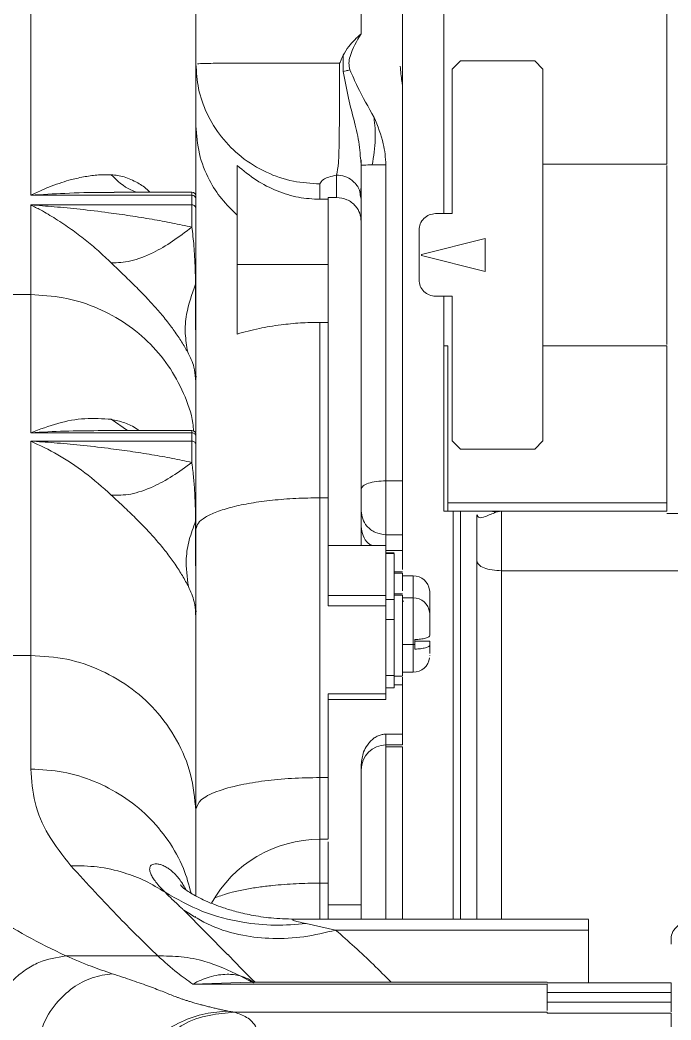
# Model space of a CAD drawing. Header units: millimetres. Extents: x 169 to 14583, y -399 to 10804.
# Drawn here: x 9092.7 to 9171.5, y 6386.2 to 6507.2 of the extents above; entities that cross this region are included whole.
import ezdxf

# ---------------------------------------------------------------- set-up
doc = ezdxf.new("R2010")
doc.units = ezdxf.units.MM
doc.header["$LTSCALE"] = 35

msp = doc.modelspace()

# ---------------------------------------------------------------- linework, layer by layer
at = {"color": 7, "linetype": 'Continuous', "lineweight": 18}
for p, q in [((9143.967, 6521.797), (9143.967, 6483.797)), ((9170.967, 6489.797), (9170.967, 6521.797)), ((9131.783, 6500.99), (9131.78, 6502.96)), ((9145.967, 6502.297), (9144.967, 6501.297)), ((9154.967, 6502.297), (9145.967, 6502.297)), ((9155.967, 6501.297), (9154.967, 6502.297)), ((9144.967, 6501.297), (9144.967, 6483.797)), ((9155.967, 6456.297), (9155.967, 6501.297)), ((9133.909, 6490.248), (9133.856, 6490.794)), ((9133.967, 6489.644), (9133.909, 6490.248)), ((9133.95, 6488.761), (9133.951, 6490.254)), ((9118.967, 6489.63), (9118.967, 6483.62)), ((9134.008, 6489.651), (9133.967, 6489.644)), ((9170.967, 6489.797), (9155.967, 6489.797)), ((9130.967, 6488.463), (9130.967, 6485.759)), ((9128.967, 6487.39), (9128.967, 6485.527)), ((9093.967, 6486.02), (9113.467, 6486.02)), ((9103.464, 6486.368), (9104.047, 6486.365)), ((9113.467, 6486.378), (9104.047, 6486.378)), ((9113.467, 6486.377), (9113.467, 6486.02)), ((9128.967, 6485.527), (9129.967, 6485.527)), ((9129.967, 6485.759), (9130.967, 6485.759)), ((9129.967, 6485.759), (9129.967, 6485.527)), ((9133.967, 6485.561), (9133.851, 6486.065)), ((9113.467, 6484.853), (9093.967, 6484.853)), ((9144.967, 6483.797), (9142.967, 6483.797)), ((9133.967, 6443.651), (9133.967, 6482.857)), ((9140.967, 6481.797), (9140.967, 6475.797)), ((9141.252, 6478.868), (9148.967, 6480.797)), ((9148.967, 6480.797), (9148.967, 6476.797)), ((9141.252, 6478.726), (9141.252, 6478.868)), ((9148.967, 6476.797), (9141.252, 6478.726)), ((9118.967, 6477.649), (9129.967, 6477.649)), ((9129.967, 6477.649), (9129.967, 6470.637)), ((9113.964, 6464.142), (9113.918, 6475.245)), ((9113.967, 6463.424), (9113.967, 6475.3)), ((9037.967, 6473.99), (9093.967, 6473.99)), ((9093.967, 6473.99), (9093.967, 6457.28)), ((9142.967, 6473.797), (9144.967, 6473.797)), ((9143.967, 6473.797), (9143.967, 6467.797)), ((9144.967, 6473.797), (9144.967, 6456.297)), ((9128.967, 6470.637), (9129.967, 6470.637)), ((9144.467, 6467.797), (9143.967, 6467.797)), ((9143.967, 6447.797), (9143.967, 6467.797)), ((9144.467, 6467.797), (9144.467, 6448.797)), ((9170.967, 6467.797), (9155.967, 6467.797)), ((9170.967, 6448.797), (9170.967, 6467.797)), ((9113.907, 6463.862), (9113.967, 6463.424)), ((9113.952, 6463.862), (9113.982, 6464.142)), ((9113.967, 6463.424), (9113.964, 6464.142)), ((9103.717, 6458.904), (9105.661, 6457.542)), ((9113.467, 6457.542), (9102.67, 6457.542)), ((9093.967, 6457.28), (9113.467, 6457.28)), ((9113.467, 6457.497), (9113.467, 6457.28)), ((9113.467, 6457.28), (9113.467, 6456.266)), ((9113.967, 6456.942), (9113.967, 6457.042)), ((9113.967, 6456.797), (9113.967, 6456.837)), ((9113.967, 6456.797), (9113.967, 6455.782)), ((9113.467, 6456.266), (9093.967, 6456.266)), ((9093.967, 6456.266), (9093.967, 6430.325)), ((9113.967, 6454.644), (9113.967, 6455.591)), ((9144.967, 6456.297), (9145.967, 6455.297)), ((9145.967, 6455.297), (9154.967, 6455.297)), ((9154.967, 6455.297), (9155.967, 6456.297)), ((9113.967, 6454.644), (9113.967, 6452.312)), ((9138.967, 6451.463), (9136.967, 6451.463)), ((9128.967, 6449.401), (9128.967, 6415.546)), ((9128.967, 6449.401), (9129.967, 6449.401)), ((9129.967, 6449.401), (9129.967, 6436.343)), ((9144.467, 6448.797), (9170.967, 6448.797)), ((9143.967, 6447.797), (9144.467, 6447.797)), ((9144.467, 6447.797), (9170.967, 6447.797)), ((9150.241, 6447.651), (9150.967, 6447.797)), ((9170.967, 6447.501), (9192.967, 6447.501)), ((9113.922, 6446.573), (9113.964, 6435.719)), ((9113.967, 6435.018), (9113.967, 6446.625)), ((9138.967, 6444.938), (9136.967, 6444.938)), ((9136.967, 6443.688), (9136.967, 6444.938)), ((9138.967, 6443.039), (9138.967, 6444.938)), ((9129.967, 6443.651), (9136.967, 6443.651)), ((9136.967, 6437.564), (9136.967, 6443.651)), ((9138.967, 6443.039), (9136.967, 6443.039)), ((9137.967, 6442.746), (9136.967, 6442.746)), ((9136.967, 6442.684), (9137.967, 6442.684)), ((9137.967, 6442.684), (9137.967, 6437.104)), ((9150.967, 6440.58), (9192.967, 6440.58)), ((9138.967, 6440.454), (9137.967, 6440.454)), ((9138.967, 6440.298), (9137.967, 6440.298)), ((9140.267, 6439.962), (9138.967, 6439.962)), ((9129.967, 6437.564), (9136.967, 6437.564)), ((9136.967, 6437.564), (9136.967, 6436.343)), ((9136.967, 6437.104), (9137.967, 6437.104)), ((9138.967, 6437.791), (9137.967, 6437.791)), ((9137.967, 6437.635), (9138.967, 6437.635)), ((9140.267, 6437.298), (9138.967, 6437.298)), ((9138.967, 6436.797), (9139.078, 6436.948)), ((9142.267, 6437.984), (9142.267, 6437.961)), ((9142.267, 6437.984), (9142.267, 6437.958)), ((9142.267, 6437.705), (9142.267, 6437.679)), ((9142.267, 6437.657), (9142.267, 6437.679)), ((9129.967, 6436.343), (9136.967, 6436.343)), ((9136.967, 6436.343), (9136.967, 6425.703)), ((9113.912, 6435.461), (9113.967, 6435.018)), ((9113.954, 6435.461), (9113.981, 6435.718)), ((9113.964, 6435.719), (9113.967, 6435.018)), ((9113.967, 6435.018), (9113.967, 6410.979)), ((9136.967, 6434.662), (9137.967, 6434.662)), ((9137.967, 6434.662), (9137.967, 6427.891)), ((9142.267, 6435.497), (9142.267, 6435.366)), ((9142.267, 6435.32), (9142.267, 6435.298)), ((9142.267, 6435.32), (9142.267, 6435.294)), ((9142.267, 6435.042), (9142.267, 6435.016)), ((9142.267, 6434.994), (9142.267, 6435.016)), ((9140.467, 6432.25), (9140.467, 6431.659)), ((9140.267, 6431.657), (9138.967, 6431.657)), ((9140.467, 6432.066), (9142.267, 6432.066)), ((9140.467, 6431.659), (9140.467, 6431.089)), ((9142.267, 6431.602), (9142.267, 6432.066)), ((9075.892, 6430.325), (9093.967, 6430.325)), ((9142.267, 6430.276), (9142.267, 6430.302)), ((9142.267, 6430.276), (9142.267, 6430.299)), ((9136.967, 6427.891), (9137.967, 6427.891)), ((9137.967, 6427.806), (9138.967, 6427.806)), ((9138.967, 6428.298), (9140.267, 6428.298)), ((9138.967, 6428.137), (9138.967, 6428.276)), ((9138.967, 6426.754), (9138.967, 6427.697)), ((9136.967, 6426.401), (9137.967, 6426.401)), ((9138.967, 6426.754), (9137.967, 6426.754)), ((9138.967, 6420.813), (9138.967, 6426.754)), ((9136.967, 6425.703), (9129.967, 6425.703)), ((9129.967, 6425.703), (9129.967, 6415.546)), ((9136.967, 6424.989), (9129.967, 6424.989)), ((9136.967, 6425.703), (9136.967, 6424.989)), ((9138.967, 6420.813), (9136.967, 6420.813)), ((9136.967, 6419.497), (9138.967, 6419.497)), ((9136.967, 6419.256), (9136.967, 6419.497)), ((9136.967, 6419.256), (9138.967, 6419.256)), ((9133.967, 6400.153), (9133.967, 6417.125)), ((9128.967, 6415.546), (9129.967, 6415.546)), ((9128.967, 6408.098), (9129.967, 6408.098)), ((9128.967, 6402.778), (9129.967, 6402.778)), ((9128.967, 6402.778), (9128.967, 6398.407)), ((9129.967, 6402.778), (9129.967, 6398.407)), ((9112.478, 6399.5), (9117.818, 6394.096)), ((9133.967, 6400.153), (9129.967, 6400.153)), ((9113.823, 6398.597), (9113.894, 6398.761)), ((9161.467, 6398.407), (9125.911, 6398.407)), ((9127.305, 6397.871), (9130.873, 6397.096)), ((9161.467, 6397.096), (9130.873, 6397.096)), ((9161.467, 6397.096), (9161.467, 6390.705)), ((9171.467, 6395.382), (9171.467, 6396.049)), ((9098.228, 6393.97), (9109.34, 6393.97)), ((9120.902, 6390.725), (9119.318, 6391.552)), ((9113.57, 6390.56), (9119.349, 6390.743)), ((9113.57, 6390.56), (9156.467, 6390.56)), ((9119.349, 6390.743), (9120.473, 6390.778)), ((9156.467, 6390.785), (9120.473, 6390.785)), ((9171.467, 6390.705), (9156.467, 6390.705)), ((9171.467, 6390.705), (9171.467, 6389.522)), ((9171.467, 6387.215), (9171.467, 6388.363)), ((9156.467, 6387.145), (9118.646, 6387.145)), ((9156.467, 6387.04), (9171.467, 6387.04))]:
    msp.add_line(p, q, dxfattribs=at)
at = {"color": 7, "linetype": 'Continuous', "lineweight": 18, "flags": 128}
for points in [[(9133.967, 6482.857), (9133.967, 6484.371), (9133.967, 6485.561)], [(9171.467, 6389.522), (9163.067, 6389.522), (9156.467, 6389.522)], [(9156.467, 6388.363), (9164.867, 6388.363), (9171.467, 6388.363)]]:
    msp.add_lwpolyline(points, dxfattribs=at)
at = {"color": 7, "linetype": 'Continuous', "lineweight": 18}
for centre, radius, start, end in [((9113.467, 6485.878), 0.5, 0, 90), ((9113.467, 6457.042), 0.5, 0, 90), ((9140.267, 6437.962), 2, 7.49901, 90), ((9140.267, 6437.962), 2, 0, 7.49901), ((9140.267, 6435.298), 2, 7.49901, 90), ((9140.267, 6435.298), 2, 0, 7.49901), ((9140.267, 6430.298), 2, 270, 352.5587), ((9136.967, 6416.497), 3, 90, 180), ((9128.967, 6393.082), 15, 90, 151.04825)]:
    msp.add_arc(centre, radius, start, end, dxfattribs=at)
for points, knots in [([(9138.967, 6611.867), (9138.967, 6611.891), (9138.967, 6611.963), (9138.967, 6610.945), (9138.967, 6608.887), (9138.967, 6605.767), (9138.967, 6601.668), (9138.967, 6596.609), (9138.967, 6590.631), (9138.967, 6583.802), (9138.967, 6576.174), (9138.967, 6567.813), (9138.967, 6558.781), (9138.967, 6549.174), (9138.967, 6539.072), (9138.967, 6528.561), (9138.967, 6517.721), (9138.967, 6506.66), (9138.967, 6495.479), (9138.967, 6484.265), (9138.967, 6473.118), (9138.967, 6462.109), (9138.967, 6455.009), (9138.967, 6451.463)], [0, 0, 0, 0, 0.02495035, 0.07364562, 0.12245528, 0.17126023, 0.21996026, 0.26865552, 0.31746519, 0.36627014, 0.41497016, 0.46366543, 0.51247509, 0.56128005, 0.60998007, 0.65867534, 0.707485, 0.75628995, 0.80498998, 0.85368539, 0.90249241, 0.95129856, 1, 1, 1, 1]), ([(9113.967, 6485.739), (9113.967, 6486.891), (9113.967, 6491.527), (9113.967, 6501.221), (9113.967, 6514.89), (9113.967, 6525.511), (9113.967, 6530.821)], [0, 0, 0, 0, 0.0897102, 0.3608632, 0.6804317, 1, 1, 1, 1]), ([(9133.967, 6505.567), (9133.433, 6505.081), (9132.581, 6504.306), (9131.998, 6503.325), (9131.78, 6502.96)], [0, 0, 0, 0, 0.6275614, 1, 1, 1, 1]), ([(9132.599, 6501.192), (9132.54, 6501.463), (9132.42, 6502.006), (9132.757, 6503.573), (9133.434, 6504.689), (9133.967, 6505.567)], [0, 0, 0, 0, 0.1742521, 0.3504084, 1, 1, 1, 1]), ([(9131.78, 6502.96), (9131.699, 6502.771), (9131.559, 6502.448), (9131.417, 6502.127), (9131.358, 6501.993)], [0, 0, 0, 0, 0.5846719, 1, 1, 1, 1]), ([(9113.967, 6501.899), (9114.029, 6500.904), (9114.156, 6498.85), (9115.214, 6495.829), (9116.956, 6492.992), (9119.408, 6490.541), (9122.391, 6488.719), (9125.657, 6487.591), (9127.888, 6487.455), (9128.967, 6487.39)], [0, 0, 0, 0, 0.1310156, 0.2705276, 0.4157932, 0.5632697, 0.7158871, 0.8625395, 1, 1, 1, 1]), ([(9131.358, 6501.993), (9130.247, 6501.994), (9127.978, 6501.995), (9124.707, 6501.999), (9121.602, 6502.004), (9119.241, 6502.005), (9117.508, 6501.999), (9116.249, 6501.99), (9115.5, 6501.98), (9115.091, 6501.971), (9114.911, 6501.967), (9114.71, 6501.96), (9114.402, 6501.949), (9114.248, 6501.939), (9114.139, 6501.932)], [0, 0, 0, 0, 0.129032, 0.2634782, 0.4033608, 0.5487029, 0.6328955, 0.7247297, 0.8242092, 0.8404694, 0.8619464, 0.8886403, 0.9205514, 1, 1, 1, 1]), ([(9131.358, 6501.993), (9131.355, 6500.808), (9131.349, 6498.437), (9131.332, 6495.175), (9131.293, 6492.216), (9131.245, 6489.771), (9131.061, 6488.902), (9130.967, 6488.463)], [0, 0, 0, 0, 0.1855219, 0.3710975, 0.5567953, 0.7761114, 1, 1, 1, 1]), ([(9132.599, 6501.192), (9132.441, 6501.152), (9132.165, 6501.081), (9131.898, 6501.017), (9131.783, 6500.99)], [0, 0, 0, 0, 0.57167629, 1, 1, 1, 1]), ([(9135.522, 6495.443), (9134.831, 6496.667), (9133.772, 6498.542), (9132.902, 6500.508), (9132.599, 6501.192)], [0, 0, 0, 0, 0.6521573, 1, 1, 1, 1]), ([(9138.684, 6501.638), (9138.742, 6501.023), (9138.813, 6500.285), (9138.925, 6499.577), (9138.944, 6499.459)], [0, 0, 0, 0, 0.8331864, 1, 1, 1, 1]), ([(9133.856, 6490.794), (9133.821, 6491.249), (9133.714, 6492.62), (9133.141, 6494.914), (9132.366, 6497.816), (9131.982, 6499.908), (9131.783, 6500.99)], [0, 0, 0, 0, 0.13376008, 0.40333711, 0.69147941, 1, 1, 1, 1]), ([(9135.307, 6489.692), (9135.479, 6490.728), (9135.793, 6492.631), (9135.607, 6494.563), (9135.522, 6495.443)], [0, 0, 0, 0, 0.544732, 1, 1, 1, 1]), ([(9136.967, 6489.702), (9136.896, 6490.559), (9136.732, 6492.548), (9135.961, 6494.393), (9135.522, 6495.443)], [0, 0, 0, 0, 0.4311348, 1, 1, 1, 1]), ([(9113.967, 6494.434), (9114.047, 6493.295), (9114.206, 6491.016), (9115.402, 6488.024), (9116.996, 6485.517), (9118.31, 6484.252), (9118.967, 6483.62)], [0, 0, 0, 0, 0.279891, 0.5597819, 0.779891, 1, 1, 1, 1]), ([(9128.967, 6485.527), (9128.099, 6485.576), (9126.332, 6485.676), (9123.73, 6486.501), (9121.199, 6487.767), (9119.715, 6489.006), (9118.967, 6489.63)], [0, 0, 0, 0, 0.2349843, 0.477936, 0.7366905, 1, 1, 1, 1]), ([(9133.967, 6489.644), (9133.967, 6489.149), (9133.967, 6488.146), (9133.967, 6487.041), (9133.967, 6486.16), (9133.967, 6485.769), (9133.967, 6485.561)], [0, 0, 0, 0, 0.2620428, 0.5302699, 0.7514259, 1, 1, 1, 1]), ([(9135.307, 6489.692), (9135.111, 6489.689), (9134.72, 6489.683), (9134.303, 6489.672), (9134.052, 6489.66), (9134.02, 6489.653), (9134.008, 6489.651)], [0, 0, 0, 0, 0.2821532, 0.5643064, 0.8464596, 1, 1, 1, 1]), ([(9170.967, 6467.972), (9170.967, 6468.804), (9170.967, 6470.669), (9170.967, 6474.466), (9170.967, 6478.797), (9170.967, 6483.128), (9170.967, 6486.925), (9170.967, 6488.79), (9170.967, 6489.622)], [0, 0, 0, 0, 0.1434334, 0.3217167, 0.5, 0.6782833, 0.8565666, 1, 1, 1, 1]), ([(9103.717, 6488.504), (9103.198, 6488.505), (9102.143, 6488.506), (9100.531, 6488.291), (9099.054, 6487.969), (9097.681, 6487.565), (9096.521, 6487.153), (9095.267, 6486.644), (9094.446, 6486.25), (9093.967, 6486.02)], [0, 0, 0, 0, 0.16002195, 0.32482881, 0.49603763, 0.61412039, 0.7475662, 0.85263651, 1, 1, 1, 1]), ([(9103.717, 6488.504), (9104.456, 6487.777), (9105.41, 6486.838), (9106.59, 6486.463), (9106.856, 6486.378)], [0, 0, 0, 0, 0.773962, 1, 1, 1, 1]), ([(9108.409, 6486.378), (9108.347, 6486.442), (9107.862, 6486.94), (9106.759, 6487.638), (9105.173, 6488.364), (9104.219, 6488.456), (9103.717, 6488.504)], [0, 0, 0, 0, 0.0373172, 0.2926823, 0.6274855, 1, 1, 1, 1]), ([(9130.967, 6488.463), (9130.647, 6488.387), (9129.999, 6488.232), (9129.191, 6487.87), (9129.052, 6487.573), (9128.967, 6487.39)], [0, 0, 0, 0, 0.2730568, 0.552506, 1, 1, 1, 1]), ([(9133.851, 6486.065), (9133.812, 6486.315), (9133.707, 6486.988), (9132.987, 6487.79), (9132.007, 6488.362), (9131.314, 6488.429), (9130.967, 6488.463)], [0, 0, 0, 0, 0.1868526, 0.5024792, 0.7512396, 1, 1, 1, 1]), ([(9133.919, 6486.077), (9133.929, 6486.344), (9133.947, 6486.874), (9133.949, 6487.883), (9133.95, 6488.653), (9133.95, 6488.761)], [0, 0, 0, 0, 0.4675644, 0.925803, 1, 1, 1, 1]), ([(9093.967, 6486.02), (9095.343, 6486.104), (9098.245, 6486.279), (9101.412, 6486.381), (9103.199, 6486.37), (9103.464, 6486.368)], [0, 0, 0, 0, 0.4343257, 0.9161938, 1, 1, 1, 1]), ([(9113.467, 6486.02), (9113.467, 6485.802), (9113.467, 6485.411), (9113.467, 6485.024), (9113.467, 6484.853)], [0, 0, 0, 0, 0.56, 1, 1, 1, 1]), ([(9113.967, 6485.543), (9113.967, 6485.679), (9113.967, 6485.859), (9113.967, 6485.84), (9113.967, 6485.835)], [0, 0, 0, 0, 0.7576463, 1, 1, 1, 1]), ([(9113.967, 6484.375), (9113.967, 6484.592), (9113.967, 6484.98), (9113.967, 6485.371), (9113.967, 6485.543)], [0, 0, 0, 0, 0.56, 1, 1, 1, 1]), ([(9129.967, 6485.527), (9129.967, 6484.608), (9129.967, 6482.754), (9129.967, 6480.467), (9129.967, 6478.614), (9129.967, 6477.969), (9129.967, 6477.649)], [0, 0, 0, 0, 0.2479662, 0.4998418, 0.7518415, 1, 1, 1, 1]), ([(9130.967, 6485.759), (9131.407, 6485.704), (9132.288, 6485.595), (9133.274, 6484.818), (9133.862, 6483.861), (9133.932, 6483.192), (9133.967, 6482.857)], [0, 0, 0, 0, 0.279619, 0.5592379, 0.779619, 1, 1, 1, 1]), ([(9093.967, 6484.853), (9093.967, 6482.723), (9093.967, 6478.919), (9093.967, 6475.496), (9093.967, 6473.99)], [0, 0, 0, 0, 0.559998, 1, 1, 1, 1]), ([(9093.967, 6484.853), (9094.362, 6484.654), (9095.062, 6484.299), (9096.062, 6483.731), (9097.003, 6483.161), (9097.941, 6482.552), (9099.135, 6481.723), (9100.531, 6480.666), (9102.143, 6479.322), (9103.198, 6478.322), (9103.717, 6477.829)], [0, 0, 0, 0, 0.1213044, 0.2154981, 0.3076622, 0.4107362, 0.5039542, 0.6751859, 0.8399824, 1, 1, 1, 1]), ([(9113.467, 6482.176), (9112.684, 6482.339), (9111.079, 6482.674), (9108.591, 6483.125), (9106.007, 6483.544), (9103.108, 6483.956), (9100.036, 6484.325), (9096.902, 6484.635), (9094.908, 6484.783), (9093.967, 6484.853)], [0, 0, 0, 0, 0.1211666, 0.2482891, 0.3838825, 0.5190203, 0.69409, 0.8556587, 1, 1, 1, 1]), ([(9142.967, 6483.797), (9142.705, 6483.766), (9142.182, 6483.704), (9141.519, 6483.245), (9141.06, 6482.582), (9140.998, 6482.059), (9140.967, 6481.797)], [0, 0, 0, 0, 0.2500566, 0.4999826, 0.7497692, 1, 1, 1, 1]), ([(9103.717, 6477.829), (9104.473, 6477.853), (9105.999, 6477.9), (9108.577, 6478.916), (9111.099, 6480.35), (9112.683, 6481.571), (9113.467, 6482.176)], [0, 0, 0, 0, 0.27764233, 0.56057143, 0.78235791, 1, 1, 1, 1]), ([(9113.918, 6475.245), (9113.905, 6475.847), (9113.882, 6476.949), (9113.815, 6478.518), (9113.688, 6480.316), (9113.556, 6481.431), (9113.467, 6482.176)], [0, 0, 0, 0, 0.25256784, 0.46251251, 0.64078118, 1, 1, 1, 1]), ([(9103.717, 6477.829), (9104.236, 6477.327), (9105.156, 6476.436), (9106.712, 6474.937), (9108.067, 6473.546), (9109.308, 6472.184), (9110.424, 6470.84), (9111.438, 6469.488), (9112.349, 6468.115), (9112.743, 6467.424), (9112.962, 6467.039)], [0, 0, 0, 0, 0.1620088, 0.2876205, 0.3942335, 0.4919647, 0.5939237, 0.7011368, 0.8332355, 1, 1, 1, 1]), ([(9140.967, 6475.797), (9140.998, 6475.535), (9141.06, 6475.012), (9141.519, 6474.349), (9142.182, 6473.89), (9142.705, 6473.828), (9142.967, 6473.797)], [0, 0, 0, 0, 0.2500566, 0.4999826, 0.7497692, 1, 1, 1, 1]), ([(9112.962, 6467.039), (9112.838, 6467.78), (9112.588, 6469.261), (9112.765, 6472.031), (9113.483, 6474.032), (9113.918, 6475.245)], [0, 0, 0, 0, 0.2827853, 0.5651809, 1, 1, 1, 1]), ([(9113.967, 6475.3), (9113.964, 6475.289), (9113.96, 6475.27), (9113.931, 6475.252), (9113.918, 6475.245)], [0, 0, 0, 0, 0.5597541, 1, 1, 1, 1]), ([(9093.967, 6473.99), (9095.276, 6473.918), (9097.894, 6473.774), (9101.67, 6472.624), (9105.151, 6470.836), (9108.198, 6468.411), (9110.714, 6465.463), (9112.525, 6462.091), (9113.519, 6459.372), (9113.651, 6457.8), (9113.677, 6457.489)], [0, 0, 0, 0, 0.13800443, 0.27600886, 0.4140133, 0.55201773, 0.69002216, 0.82802659, 0.96603102, 1, 1, 1, 1]), ([(9118.967, 6469.222), (9119.823, 6469.46), (9121.385, 6469.895), (9124.041, 6470.334), (9126.546, 6470.591), (9128.174, 6470.622), (9128.967, 6470.637)], [0, 0, 0, 0, 0.3215764, 0.587039, 0.7990507, 1, 1, 1, 1]), ([(9128.967, 6470.637), (9128.967, 6469.479), (9128.967, 6467.163), (9128.967, 6463.26), (9128.967, 6458.94), (9128.967, 6454.232), (9128.967, 6451.011), (9128.967, 6449.401)], [0, 0, 0, 0, 0.1867038, 0.3734076, 0.5601115, 0.7800557, 1, 1, 1, 1]), ([(9129.967, 6470.637), (9129.967, 6469.067), (9129.967, 6465.929), (9129.967, 6460.521), (9129.967, 6454.905), (9129.967, 6451.236), (9129.967, 6449.401)], [0, 0, 0, 0, 0.2499882, 0.4999983, 0.7499536, 1, 1, 1, 1]), ([(9112.962, 6467.039), (9113.263, 6466.43), (9113.792, 6465.359), (9113.872, 6464.314), (9113.907, 6463.862)], [0, 0, 0, 0, 0.5679783, 1, 1, 1, 1]), ([(9113.967, 6457.367), (9113.967, 6458.05), (9113.967, 6459.975), (9113.967, 6462.071), (9113.967, 6463.424)], [0, 0, 0, 0, 0.3546908, 1, 1, 1, 1]), ([(9103.717, 6458.904), (9102.648, 6458.971), (9100.496, 6459.108), (9097.243, 6458.513), (9095.061, 6457.692), (9093.967, 6457.28)], [0, 0, 0, 0, 0.3297078, 0.6638583, 1, 1, 1, 1]), ([(9107.066, 6457.542), (9106.994, 6457.596), (9106.398, 6458.054), (9105.19, 6458.58), (9104.245, 6458.788), (9103.717, 6458.904)], [0, 0, 0, 0, 0.05638327, 0.47233696, 1, 1, 1, 1]), ([(9093.967, 6457.28), (9095.339, 6457.355), (9098.06, 6457.502), (9100.778, 6457.523), (9102.125, 6457.534)], [0, 0, 0, 0, 0.5041709, 1, 1, 1, 1]), ([(9102.125, 6457.534), (9102.296, 6457.539), (9102.477, 6457.545), (9102.658, 6457.542), (9102.67, 6457.541)], [0, 0, 0, 0, 0.9380828, 1, 1, 1, 1]), ([(9093.967, 6456.266), (9095.061, 6455.749), (9097.243, 6454.719), (9100.496, 6452.571), (9102.648, 6450.675), (9103.717, 6449.733)], [0, 0, 0, 0, 0.336136, 0.6702848, 1, 1, 1, 1]), ([(9113.467, 6453.698), (9112.681, 6453.859), (9111.071, 6454.19), (9108.575, 6454.632), (9105.981, 6455.04), (9103.081, 6455.436), (9100.012, 6455.785), (9096.892, 6456.072), (9094.904, 6456.204), (9093.967, 6456.266)], [0, 0, 0, 0, 0.1215853, 0.2491663, 0.3849462, 0.5211695, 0.6950727, 0.8562317, 1, 1, 1, 1]), ([(9103.717, 6449.733), (9104.475, 6449.721), (9106.006, 6449.696), (9108.584, 6450.608), (9111.102, 6451.949), (9112.684, 6453.119), (9113.467, 6453.698)], [0, 0, 0, 0, 0.2776776, 0.5605627, 0.7823225, 1, 1, 1, 1]), ([(9113.467, 6453.698), (9113.488, 6453.526), (9113.542, 6453.066), (9113.663, 6452.019), (9113.797, 6450.483), (9113.883, 6448.538), (9113.909, 6447.249), (9113.922, 6446.573)], [0, 0, 0, 0, 0.0879438, 0.2347719, 0.4787497, 0.726205, 1, 1, 1, 1]), ([(9136.967, 6444.938), (9136.967, 6445.177), (9136.967, 6445.546), (9136.967, 6446.522), (9136.967, 6447.424), (9136.967, 6448.442), (9136.967, 6449.817), (9136.967, 6450.816), (9136.967, 6451.463)], [0, 0, 0, 0, 0.2382009, 0.3675519, 0.5, 0.6324481, 0.7617991, 1, 1, 1, 1]), ([(9138.967, 6451.463), (9138.967, 6451.133), (9138.967, 6450.469), (9138.967, 6449.421), (9138.967, 6448.393), (9138.967, 6447.427), (9138.967, 6446.561), (9138.967, 6445.839), (9138.967, 6445.26), (9138.967, 6445.045), (9138.967, 6444.938)], [0, 0, 0, 0, 0.1241425, 0.2499289, 0.3756881, 0.4999713, 0.6241615, 0.749762, 0.8754958, 1, 1, 1, 1]), ([(9103.717, 6449.733), (9104.245, 6449.24), (9105.188, 6448.357), (9106.761, 6446.851), (9108.146, 6445.429), (9109.401, 6444.033), (9110.528, 6442.644), (9111.546, 6441.235), (9112.452, 6439.798), (9112.833, 6439.072), (9113.046, 6438.667)], [0, 0, 0, 0, 0.16016321, 0.28640288, 0.39296797, 0.49071351, 0.5915927, 0.699815, 0.83218207, 1, 1, 1, 1]), ([(9136.967, 6444.938), (9136.527, 6444.992), (9135.647, 6445.102), (9134.661, 6445.879), (9134.072, 6446.835), (9134.002, 6447.505), (9133.967, 6447.839)], [0, 0, 0, 0, 0.279619, 0.5592379, 0.779619, 1, 1, 1, 1]), ([(9144.467, 6447.797), (9144.467, 6447.843), (9144.467, 6447.934), (9144.467, 6448.509), (9144.467, 6448.797)], [0, 0, 0, 0, 0.4996931, 1, 1, 1, 1]), ([(9170.967, 6447.797), (9170.967, 6447.854), (9170.967, 6447.955), (9170.967, 6448.54), (9170.967, 6448.797)], [0, 0, 0, 0, 0.5594889, 1, 1, 1, 1]), ([(9145.101, 6398.407), (9145.101, 6399.622), (9145.101, 6402.444), (9145.101, 6408.233), (9145.101, 6415.456), (9145.101, 6423.682), (9145.101, 6432.797), (9145.101, 6440.879), (9145.101, 6446.095), (9145.101, 6447.797)], [0, 0, 0, 0, 0.1210716, 0.2813328, 0.4415941, 0.6018553, 0.7621166, 0.9223778, 1, 1, 1, 1]), ([(9145.967, 6398.407), (9145.967, 6399.485), (9145.967, 6402.184), (9145.967, 6407.829), (9145.967, 6415.081), (9145.967, 6423.349), (9145.967, 6432.507), (9145.967, 6440.698), (9145.967, 6446.013), (9145.967, 6447.797)], [0, 0, 0, 0, 0.1078297, 0.2698941, 0.4319585, 0.5940228, 0.7560872, 0.9181516, 1, 1, 1, 1]), ([(9147.967, 6447.362), (9148.048, 6447.206), (9148.224, 6446.867), (9148.932, 6447.123), (9149.623, 6447.403), (9150.03, 6447.567), (9150.241, 6447.651)], [0, 0, 0, 0, 0.2320165, 0.506609, 0.7447951, 1, 1, 1, 1]), ([(9147.967, 6447.362), (9147.967, 6446.45), (9147.967, 6444.821), (9147.967, 6442.707), (9147.967, 6441.776)], [0, 0, 0, 0, 0.55973302, 1, 1, 1, 1]), ([(9150.241, 6447.651), (9150.111, 6447.697), (9149.873, 6447.781), (9149.627, 6447.792), (9149.515, 6447.797)], [0, 0, 0, 0, 0.5473956, 1, 1, 1, 1]), ([(9113.922, 6446.573), (9113.642, 6445.826), (9113.08, 6444.328), (9112.636, 6441.634), (9112.891, 6439.79), (9113.046, 6438.667)], [0, 0, 0, 0, 0.2791591, 0.5606522, 1, 1, 1, 1]), ([(9113.967, 6446.625), (9113.965, 6446.615), (9113.96, 6446.597), (9113.934, 6446.58), (9113.922, 6446.573)], [0, 0, 0, 0, 0.5597749, 1, 1, 1, 1]), ([(9135.213, 6443.651), (9135.087, 6443.725), (9134.625, 6443.996), (9134.112, 6444.815), (9134.015, 6445.566), (9133.967, 6445.941)], [0, 0, 0, 0, 0.1587881, 0.5793941, 1, 1, 1, 1]), ([(9138.967, 6440.738), (9138.967, 6441.052), (9138.967, 6442.138), (9138.967, 6442.665), (9138.967, 6443.039)], [0, 0, 0, 0, 0.2887775, 1, 1, 1, 1]), ([(9147.967, 6398.407), (9147.967, 6400.133), (9147.967, 6404.451), (9147.967, 6412.2), (9147.967, 6421.474), (9147.967, 6431.324), (9147.967, 6438.292), (9147.967, 6441.776)], [0, 0, 0, 0, 0.1427106, 0.3570429, 0.5713686, 0.7856546, 1, 1, 1, 1]), ([(9150.967, 6398.407), (9150.967, 6399.452), (9150.967, 6403.163), (9150.967, 6410.323), (9150.967, 6419.799), (9150.967, 6429.884), (9150.967, 6437.015), (9150.967, 6440.58)], [0, 0, 0, 0, 0.0893121, 0.316984, 0.544656, 0.772328, 1, 1, 1, 1]), ([(9138.967, 6440.298), (9138.967, 6440.065), (9138.967, 6439.627), (9138.967, 6438.621), (9138.967, 6438.148)], [0, 0, 0, 0, 0.5300177, 1, 1, 1, 1]), ([(9140.267, 6439.883), (9140.267, 6439.886), (9140.267, 6439.893), (9140.267, 6439.11), (9140.267, 6438.152), (9140.267, 6437.438), (9140.267, 6437.286)], [0, 0, 0, 0, 0.22344209, 0.56572773, 0.90801337, 1, 1, 1, 1]), ([(9113.046, 6438.667), (9113.322, 6438.054), (9113.807, 6436.975), (9113.88, 6435.918), (9113.912, 6435.461)], [0, 0, 0, 0, 0.5676015, 1, 1, 1, 1]), ([(9137.967, 6437.104), (9137.967, 6437.064), (9137.967, 6436.986), (9137.967, 6436.703), (9137.967, 6436.188), (9137.967, 6435.563), (9137.967, 6435.04), (9137.967, 6434.789), (9137.967, 6434.662)], [0, 0, 0, 0, 0.1244864, 0.246139, 0.5005098, 0.754359, 0.8757743, 1, 1, 1, 1]), ([(9138.967, 6437.635), (9138.967, 6437.394), (9138.967, 6436.914), (9138.967, 6435.379), (9138.967, 6433.496), (9138.967, 6431.498), (9138.967, 6429.691), (9138.967, 6428.407), (9138.967, 6427.792), (9138.967, 6427.86), (9138.967, 6427.872)], [0, 0, 0, 0, 0.1388953, 0.2776432, 0.4164611, 0.5552733, 0.6940912, 0.8329033, 0.9717209, 1, 1, 1, 1]), ([(9140.267, 6437.22), (9140.267, 6437.222), (9140.267, 6437.228), (9140.267, 6436.459), (9140.267, 6435.135), (9140.267, 6433.416), (9140.267, 6432.243), (9140.267, 6431.657)], [0, 0, 0, 0, 0.1403015, 0.3552262, 0.5701508, 0.7850754, 1, 1, 1, 1]), ([(9142.267, 6437.958), (9142.267, 6437.937), (9142.267, 6437.899), (9142.267, 6437.765), (9142.267, 6437.705)], [0, 0, 0, 0, 0.5593966, 1, 1, 1, 1]), ([(9142.267, 6437.657), (9142.267, 6437.532), (9142.267, 6437.282), (9142.267, 6436.731), (9142.267, 6436.105), (9142.267, 6435.653), (9142.267, 6435.426)], [0, 0, 0, 0, 0.2509654, 0.5007108, 0.750145, 1, 1, 1, 1]), ([(9142.267, 6435.294), (9142.267, 6435.273), (9142.267, 6435.236), (9142.267, 6435.101), (9142.267, 6435.042)], [0, 0, 0, 0, 0.5593966, 1, 1, 1, 1]), ([(9142.267, 6434.994), (9142.267, 6434.868), (9142.267, 6434.619), (9142.267, 6434.068), (9142.267, 6433.441), (9142.267, 6432.989), (9142.267, 6432.763)], [0, 0, 0, 0, 0.2509654, 0.5007108, 0.750145, 1, 1, 1, 1]), ([(9142.267, 6432.763), (9142.242, 6432.7), (9142.191, 6432.573), (9141.763, 6432.413), (9141.187, 6432.288), (9140.704, 6432.263), (9140.467, 6432.25)], [0, 0, 0, 0, 0.2501593, 0.5054568, 0.7567462, 1, 1, 1, 1]), ([(9140.467, 6431.659), (9140.43, 6431.659), (9140.363, 6431.657), (9140.297, 6431.657), (9140.267, 6431.657)], [0, 0, 0, 0, 0.55998765, 1, 1, 1, 1]), ([(9140.267, 6431.657), (9140.267, 6431.102), (9140.267, 6429.992), (9140.267, 6428.843), (9140.267, 6428.273), (9140.267, 6428.355), (9140.267, 6428.376)], [0, 0, 0, 0, 0.29885974, 0.59771947, 0.89657921, 1, 1, 1, 1]), ([(9140.467, 6431.089), (9140.705, 6431.102), (9141.188, 6431.128), (9141.764, 6431.252), (9142.191, 6431.413), (9142.242, 6431.54), (9142.267, 6431.602)], [0, 0, 0, 0, 0.2437603, 0.4956334, 0.7503746, 1, 1, 1, 1]), ([(9142.267, 6431.602), (9142.267, 6431.415), (9142.267, 6431.04), (9142.267, 6430.701), (9142.267, 6430.597), (9142.267, 6430.575)], [0, 0, 0, 0, 0.4420712, 0.8819934, 1, 1, 1, 1]), ([(9075.892, 6430.325), (9076.004, 6428.876), (9076.23, 6425.976), (9077.329, 6421.817), (9079.361, 6417.814), (9080.806, 6413.945), (9081.547, 6410.42), (9082.461, 6407.219), (9083.827, 6404.319), (9086.116, 6401.533), (9089.334, 6398.874), (9093.323, 6396.337), (9096.592, 6394.759), (9098.228, 6393.97)], [0, 0, 0, 0, 0.0996033, 0.1992104, 0.2988222, 0.3983876, 0.4979161, 0.5809605, 0.6642452, 0.7478548, 0.8317402, 0.9158116, 1, 1, 1, 1]), ([(9093.967, 6430.325), (9093.967, 6427.651), (9093.967, 6422.876), (9093.967, 6418.501), (9093.967, 6416.576)], [0, 0, 0, 0, 0.55999899, 1, 1, 1, 1]), ([(9093.967, 6430.325), (9095.433, 6430.235), (9098.365, 6430.054), (9102.552, 6428.614), (9106.324, 6426.392), (9109.555, 6423.363), (9112.028, 6419.658), (9113.659, 6415.436), (9113.865, 6412.465), (9113.967, 6410.979)], [0, 0, 0, 0, 0.1400121, 0.2800242, 0.4200363, 0.5600485, 0.706699, 0.8533495, 1, 1, 1, 1]), ([(9137.967, 6427.891), (9137.967, 6427.767), (9137.967, 6427.523), (9137.967, 6427.08), (9137.967, 6426.653), (9137.967, 6426.414), (9137.967, 6426.386), (9137.967, 6426.437), (9137.967, 6426.464)], [0, 0, 0, 0, 0.1244864, 0.246139, 0.5005098, 0.754359, 0.8757743, 1, 1, 1, 1]), ([(9136.967, 6420.813), (9136.805, 6420.803), (9136.478, 6420.783), (9135.994, 6420.617), (9135.503, 6420.331), (9135.064, 6419.943), (9134.615, 6419.381), (9134.114, 6418.478), (9134.023, 6417.643), (9133.967, 6417.125)], [0, 0, 0, 0, 0.0914214, 0.1838228, 0.2858471, 0.4135088, 0.5161023, 0.699865, 1, 1, 1, 1]), ([(9136.967, 6419.538), (9136.967, 6419.539), (9136.967, 6419.542), (9136.967, 6419.955), (9136.967, 6420.527), (9136.967, 6420.813)], [0, 0, 0, 0, 0.252976, 0.626488, 1, 1, 1, 1]), ([(9138.967, 6419.524), (9138.967, 6419.536), (9138.967, 6419.572), (9138.967, 6420.328), (9138.967, 6420.813)], [0, 0, 0, 0, 0.3578805, 1, 1, 1, 1]), ([(9136.967, 6398.407), (9136.967, 6400.333), (9136.967, 6404.41), (9136.967, 6411.381), (9136.967, 6416.631), (9136.967, 6419.256)], [0, 0, 0, 0, 0.3091949, 0.6545974, 1, 1, 1, 1]), ([(9138.967, 6419.256), (9138.967, 6416.357), (9138.967, 6410.55), (9138.967, 6403.615), (9138.967, 6399.847), (9138.967, 6398.407)], [0, 0, 0, 0, 0.3813446, 0.7635595, 1, 1, 1, 1]), ([(9093.967, 6416.576), (9094.073, 6415.218), (9094.287, 6412.488), (9095.9, 6408.58), (9097.849, 6406.118), (9098.829, 6404.88)], [0, 0, 0, 0, 0.3297766, 0.6631035, 1, 1, 1, 1]), ([(9093.967, 6416.576), (9095.276, 6416.503), (9097.894, 6416.358), (9101.67, 6415.2), (9105.149, 6413.399), (9108.204, 6410.958), (9110.69, 6407.983), (9112.499, 6404.809), (9113.106, 6402.56), (9113.38, 6401.546)], [0, 0, 0, 0, 0.1465959, 0.2931918, 0.4397877, 0.5863836, 0.7329795, 0.8795753, 1, 1, 1, 1]), ([(9113.967, 6411.741), (9114.092, 6412.113), (9114.342, 6412.857), (9116.308, 6413.877), (9119.055, 6414.657), (9122.239, 6415.177), (9125.511, 6415.487), (9127.815, 6415.526), (9128.967, 6415.546)], [0, 0, 0, 0, 0.1865539, 0.3731079, 0.5596618, 0.7064412, 0.8532206, 1, 1, 1, 1]), ([(9128.967, 6415.546), (9128.967, 6414.623), (9128.967, 6412.777), (9128.967, 6410.495), (9128.967, 6408.85), (9128.967, 6408.017), (9128.967, 6408.139), (9128.967, 6408.15)], [0, 0, 0, 0, 0.2330942, 0.46618841, 0.69928261, 0.97361754, 1, 1, 1, 1]), ([(9129.967, 6415.546), (9129.967, 6414.926), (9129.967, 6413.678), (9129.967, 6412.006), (9129.967, 6410.55), (9129.967, 6409.39), (9129.967, 6408.585), (9129.967, 6408.17), (9129.967, 6408.154), (9129.967, 6408.15)], [0, 0, 0, 0, 0.15519101, 0.3119993, 0.46874836, 0.62400242, 0.77917894, 0.93593604, 1, 1, 1, 1]), ([(9113.967, 6410.979), (9113.967, 6408.26), (9113.967, 6404.894), (9113.967, 6401.807), (9113.967, 6401.214)], [0, 0, 0, 0, 0.8078061, 1, 1, 1, 1]), ([(9128.967, 6408.098), (9128.967, 6407.415), (9128.967, 6405.811), (9128.967, 6403.884), (9128.967, 6402.778)], [0, 0, 0, 0, 0.4257915, 1, 1, 1, 1]), ([(9129.967, 6402.778), (9129.967, 6404.209), (9129.967, 6406.041), (9129.967, 6407.445), (9129.967, 6407.753)], [0, 0, 0, 0, 0.7808606, 1, 1, 1, 1]), ([(9098.829, 6404.88), (9100.792, 6402.728), (9104.299, 6398.885), (9107.799, 6395.472), (9109.34, 6393.97)], [0, 0, 0, 0, 0.55999904, 1, 1, 1, 1]), ([(9098.829, 6404.88), (9099.897, 6404.868), (9102.092, 6404.843), (9105.116, 6404.148), (9107.875, 6403.101), (9109.432, 6402.15), (9110.219, 6401.67)], [0, 0, 0, 0, 0.263844, 0.5419406, 0.7685207, 1, 1, 1, 1]), ([(9112.753, 6401.955), (9112.709, 6402.046), (9112.615, 6402.239), (9112.469, 6402.49), (9112.311, 6402.748), (9112.14, 6403.003), (9111.953, 6403.259), (9111.759, 6403.501), (9111.549, 6403.74), (9111.264, 6404.034), (9110.892, 6404.36), (9110.441, 6404.676), (9109.997, 6404.909), (9109.562, 6405.061), (9109.182, 6405.122), (9108.862, 6405.098), (9108.625, 6405.007), (9108.412, 6404.817), (9108.319, 6404.498), (9108.417, 6404.035), (9108.645, 6403.561), (9108.993, 6403.04), (9109.491, 6402.424), (9109.963, 6401.935), (9110.219, 6401.67)], [0, 0, 0, 0, 0.0137043, 0.0292888, 0.0446739, 0.0618271, 0.0816417, 0.1017799, 0.1211281, 0.1465869, 0.1909954, 0.2401391, 0.2977416, 0.3501158, 0.4111274, 0.4672388, 0.520597, 0.570214, 0.6655019, 0.7367389, 0.8003589, 0.8606528, 0.9243956, 1, 1, 1, 1]), ([(9126.251, 6398.41), (9125.29, 6398.43), (9123.469, 6398.468), (9121.008, 6398.819), (9118.97, 6399.27), (9117.375, 6399.747), (9116.198, 6400.176), (9115.191, 6400.595), (9114.355, 6400.99), (9113.414, 6401.506), (9112.821, 6401.899), (9112.642, 6402.028), (9112.301, 6402.318), (9112.438, 6402.14), (9112.036, 6402.656), (9112.116, 6402.57), (9112.125, 6402.561)], [0, 0, 0, 0, 0.0957149, 0.1813972, 0.2558875, 0.3183357, 0.3682227, 0.4054226, 0.4676096, 0.5327767, 0.6091938, 0.6975942, 0.777414, 0.9214758, 0.99166, 1, 1, 1, 1]), ([(9116.354, 6401.023), (9116.618, 6401.126), (9117.208, 6401.356), (9118.404, 6401.686), (9119.865, 6402.014), (9121.511, 6402.287), (9123.549, 6402.538), (9126.036, 6402.733), (9127.999, 6402.763), (9128.967, 6402.778)], [0, 0, 0, 0, 0.09682629, 0.2158027, 0.35402387, 0.48440281, 0.60807565, 0.80670012, 1, 1, 1, 1]), ([(9110.219, 6401.67), (9110.504, 6401.389), (9110.968, 6400.932), (9111.619, 6400.313), (9112.018, 6399.935), (9112.242, 6399.723), (9112.359, 6399.613), (9112.416, 6399.559), (9112.45, 6399.527), (9112.467, 6399.51), (9112.478, 6399.5)], [0, 0, 0, 0, 0.4239757, 0.689371, 0.8406996, 0.919377, 0.9594481, 0.9796639, 0.9872696, 1, 1, 1, 1]), ([(9110.219, 6401.67), (9111.703, 6400.831), (9114.632, 6399.177), (9119.213, 6398.005), (9123.454, 6397.572), (9126.04, 6397.772), (9127.305, 6397.871)], [0, 0, 0, 0, 0.292351, 0.5772427, 0.7931026, 1, 1, 1, 1]), ([(9130.873, 6397.096), (9129.589, 6396.788), (9127.011, 6396.17), (9123.227, 6395.986), (9119.426, 6396.391), (9115.735, 6397.473), (9113.552, 6398.831), (9112.478, 6399.5)], [0, 0, 0, 0, 0.1886872, 0.3787441, 0.5680812, 0.7874597, 1, 1, 1, 1]), ([(9133.967, 6398.407), (9133.967, 6398.467), (9133.967, 6398.929), (9133.967, 6399.584), (9133.967, 6400.153)], [0, 0, 0, 0, 0.1296304, 1, 1, 1, 1]), ([(9126.063, 6398.408), (9126.054, 6398.408), (9125.94, 6398.415), (9125.812, 6398.403), (9125.681, 6398.379), (9125.677, 6398.333), (9125.838, 6398.245), (9126.376, 6398.084), (9126.973, 6397.947), (9127.305, 6397.871)], [0, 0, 0, 0, 0.010265, 0.1284834, 0.2372721, 0.341927, 0.4492285, 0.694109, 1, 1, 1, 1]), ([(9161.467, 6398.354), (9161.467, 6398.353), (9161.467, 6398.35), (9161.467, 6397.96), (9161.467, 6397.383), (9161.467, 6397.096)], [0, 0, 0, 0, 0.208718, 0.6062014, 1, 1, 1, 1]), ([(9130.873, 6397.096), (9131.645, 6396.416), (9133.211, 6395.034), (9135.447, 6392.928), (9136.88, 6391.496), (9137.592, 6390.785)], [0, 0, 0, 0, 0.328087, 0.6662584, 1, 1, 1, 1]), ([(9171.467, 6396.049), (9171.512, 6396.342), (9171.602, 6396.929), (9172.299, 6397.661), (9173.136, 6398.126), (9173.747, 6398.188), (9173.967, 6398.21)], [0, 0, 0, 0, 0.2805286, 0.5610807, 0.8415308, 1, 1, 1, 1]), ([(9088.637, 6384.52), (9088.896, 6385.702), (9089.293, 6387.511), (9090.589, 6389.648), (9091.829, 6391.111), (9093.297, 6392.306), (9095.392, 6393.503), (9097.108, 6393.786), (9098.228, 6393.97)], [0, 0, 0, 0, 0.2424769, 0.37101703, 0.50155147, 0.63186528, 0.75976565, 1, 1, 1, 1]), ([(9098.228, 6393.97), (9099.224, 6393.541), (9101.012, 6392.772), (9102.97, 6392.108), (9103.838, 6391.814)], [0, 0, 0, 0, 0.55726684, 1, 1, 1, 1]), ([(9109.34, 6393.97), (9110.131, 6393.262), (9111.544, 6391.998), (9112.951, 6391), (9113.57, 6390.56)], [0, 0, 0, 0, 0.5599943, 1, 1, 1, 1]), ([(9109.34, 6393.97), (9110.291, 6393.957), (9112.217, 6393.929), (9115.645, 6393.275), (9117.92, 6392.208), (9119.318, 6391.552)], [0, 0, 0, 0, 0.273046, 0.5531781, 1, 1, 1, 1]), ([(9121.113, 6390.785), (9120.276, 6391.6), (9119.199, 6392.65), (9118.097, 6393.86), (9117.85, 6394.13)], [0, 0, 0, 0, 0.7765877, 1, 1, 1, 1]), ([(9103.838, 6391.814), (9103.021, 6391.697), (9101.346, 6391.456), (9098.984, 6390.186), (9096.871, 6388.206), (9095.268, 6385.588), (9094.86, 6383.55), (9094.664, 6382.571)], [0, 0, 0, 0, 0.1836499, 0.3765205, 0.5716904, 0.7943586, 1, 1, 1, 1]), ([(9103.838, 6391.814), (9104.665, 6391.539), (9106.309, 6390.993), (9108.365, 6390.258), (9110.086, 6389.602), (9111.101, 6389.171), (9111.82, 6388.909), (9112.186, 6388.781), (9112.579, 6388.65), (9112.972, 6388.524), (9113.396, 6388.394), (9113.89, 6388.249), (9114.388, 6388.111), (9114.896, 6387.976), (9115.371, 6387.854), (9115.904, 6387.724), (9116.434, 6387.599), (9116.949, 6387.483), (9117.425, 6387.379), (9117.723, 6387.317), (9117.87, 6387.286)], [0, 0, 0, 0, 0.12966256, 0.25749379, 0.37893889, 0.49448252, 0.5210957, 0.55110681, 0.58121127, 0.61287923, 0.64213565, 0.67860389, 0.72584507, 0.7556774, 0.79482775, 0.83542085, 0.88004611, 0.92108042, 0.96116337, 1, 1, 1, 1]), ([(9119.318, 6391.552), (9119.054, 6391.61), (9118.53, 6391.724), (9117.658, 6391.762), (9116.676, 6391.681), (9115.626, 6391.437), (9114.579, 6391.067), (9113.909, 6390.73), (9113.57, 6390.56)], [0, 0, 0, 0, 0.1410564, 0.2803099, 0.4591936, 0.6544324, 0.8254837, 1, 1, 1, 1]), ([(9121.028, 6390.703), (9120.784, 6390.872), (9120.234, 6391.254), (9119.646, 6391.445), (9119.318, 6391.552)], [0, 0, 0, 0, 0.4425659, 1, 1, 1, 1]), ([(9156.467, 6390.56), (9156.467, 6389.774), (9156.467, 6388.329), (9156.467, 6387.66), (9156.467, 6387.355)], [0, 0, 0, 0, 0.54450446, 1, 1, 1, 1]), ([(9171.467, 6388.363), (9171.467, 6388.664), (9171.467, 6389.204), (9171.467, 6389.425), (9171.467, 6389.522)], [0, 0, 0, 0, 0.5589617, 1, 1, 1, 1]), ([(9117.87, 6387.286), (9116.938, 6387.22), (9115.008, 6387.082), (9112.132, 6386.078), (9109.405, 6384.439), (9107.03, 6382.149), (9105.258, 6379.384), (9104.162, 6376.387), (9104.031, 6374.373), (9103.967, 6373.399)], [0, 0, 0, 0, 0.1300572, 0.2692165, 0.4146503, 0.5626116, 0.7157734, 0.8627123, 1, 1, 1, 1]), ([(9111.513, 6385.068), (9111.806, 6385.266), (9113.038, 6386.1), (9115.499, 6386.882), (9117.622, 6387.06), (9118.646, 6387.145)], [0, 0, 0, 0, 0.1387266, 0.5844707, 1, 1, 1, 1]), ([(9118.646, 6387.145), (9118.494, 6387.17), (9118.222, 6387.215), (9117.977, 6387.264), (9117.87, 6387.286)], [0, 0, 0, 0, 0.5595983, 1, 1, 1, 1]), ([(9118.646, 6387.145), (9119.144, 6386.971), (9120.159, 6386.615), (9121.003, 6385.835), (9121.328, 6385.12), (9121.352, 6385.068)], [0, 0, 0, 0, 0.4714485, 0.9610306, 1, 1, 1, 1]), ([(9156.467, 6387.145), (9156.467, 6387.129), (9156.467, 6387.099), (9156.467, 6387.058), (9156.467, 6387.04)], [0, 0, 0, 0, 0.5599981, 1, 1, 1, 1]), ([(9171.467, 6387.04), (9171.467, 6386.753), (9171.467, 6386.18), (9171.467, 6384.107), (9171.467, 6381.258), (9171.467, 6378.605), (9171.467, 6377.279)], [0, 0, 0, 0, 0.2496392, 0.4999671, 0.7503142, 1, 1, 1, 1])]:
    msp.add_open_spline(points, degree=3, knots=knots, dxfattribs=at)
for points in [[(9093.967, 6593.707), (9093.967, 6588.063), (9093.967, 6576.774), (9093.967, 6560.985), (9093.967, 6546.057), (9093.967, 6532.086), (9093.967, 6519.059), (9093.967, 6507.021), (9093.967, 6495.89), (9093.967, 6489.31), (9093.967, 6486.02)], [(9133.967, 6505.567), (9133.967, 6508.893), (9133.967, 6515.545), (9133.967, 6522.031), (9133.967, 6525.275)], [(9136.967, 6489.702), (9136.672, 6489.701), (9136.082, 6489.7), (9135.565, 6489.695), (9135.307, 6489.692)], [(9136.967, 6451.463), (9136.967, 6454.552), (9136.967, 6460.73), (9136.967, 6470.275), (9136.967, 6479.944), (9136.967, 6486.449), (9136.967, 6489.702)], [(9113.467, 6486.02), (9113.533, 6486.013), (9113.664, 6485.999), (9113.829, 6485.888), (9113.945, 6485.731), (9113.96, 6485.605), (9113.967, 6485.543)], [(9113.467, 6484.853), (9113.467, 6484.557), (9113.467, 6483.963), (9113.467, 6482.772), (9113.467, 6482.176)], [(9113.967, 6484.375), (9113.96, 6484.438), (9113.945, 6484.563), (9113.829, 6484.721), (9113.664, 6484.832), (9113.533, 6484.846), (9113.467, 6484.853)], [(9113.967, 6475.3), (9113.967, 6476.253), (9113.967, 6478.159), (9113.967, 6480.941), (9113.967, 6483.221), (9113.967, 6483.99), (9113.967, 6484.375)], [(9118.967, 6483.62), (9118.967, 6483.001), (9118.967, 6481.763), (9118.967, 6478.468), (9118.967, 6474.329), (9118.967, 6470.924), (9118.967, 6469.222)], [(9113.467, 6457.28), (9113.533, 6457.273), (9113.664, 6457.259), (9113.829, 6457.147), (9113.945, 6456.987), (9113.96, 6456.86), (9113.967, 6456.797)], [(9113.467, 6456.266), (9113.467, 6455.995), (9113.467, 6455.453), (9113.467, 6454.283), (9113.467, 6453.698)], [(9113.967, 6455.782), (9113.96, 6455.846), (9113.945, 6455.972), (9113.829, 6456.132), (9113.664, 6456.244), (9113.533, 6456.259), (9113.467, 6456.266)], [(9113.967, 6446.625), (9113.967, 6447.604), (9113.967, 6449.561), (9113.967, 6452.404), (9113.967, 6454.698), (9113.967, 6455.421), (9113.967, 6455.782)], [(9136.967, 6451.463), (9136.574, 6451.448), (9135.788, 6451.417), (9134.796, 6451.183), (9134.102, 6450.848), (9134.012, 6450.582), (9133.967, 6450.45)], [(9113.967, 6445.597), (9114.023, 6445.846), (9114.135, 6446.344), (9115.027, 6447.062), (9116.413, 6447.724), (9118.293, 6448.304), (9120.58, 6448.781), (9123.19, 6449.133), (9126.022, 6449.359), (9127.985, 6449.387), (9128.967, 6449.401)], [(9150.967, 6440.58), (9150.967, 6441.607), (9150.967, 6443.66), (9150.967, 6445.957), (9150.967, 6447.505), (9150.967, 6447.7), (9150.967, 6447.797)], [(9147.967, 6441.776), (9148.012, 6441.619), (9148.102, 6441.306), (9148.796, 6440.911), (9149.788, 6440.634), (9150.574, 6440.598), (9150.967, 6440.58)]]:
    msp.add_open_spline(points, degree=3, dxfattribs=at)

doc.saveas('drawing.dxf')
